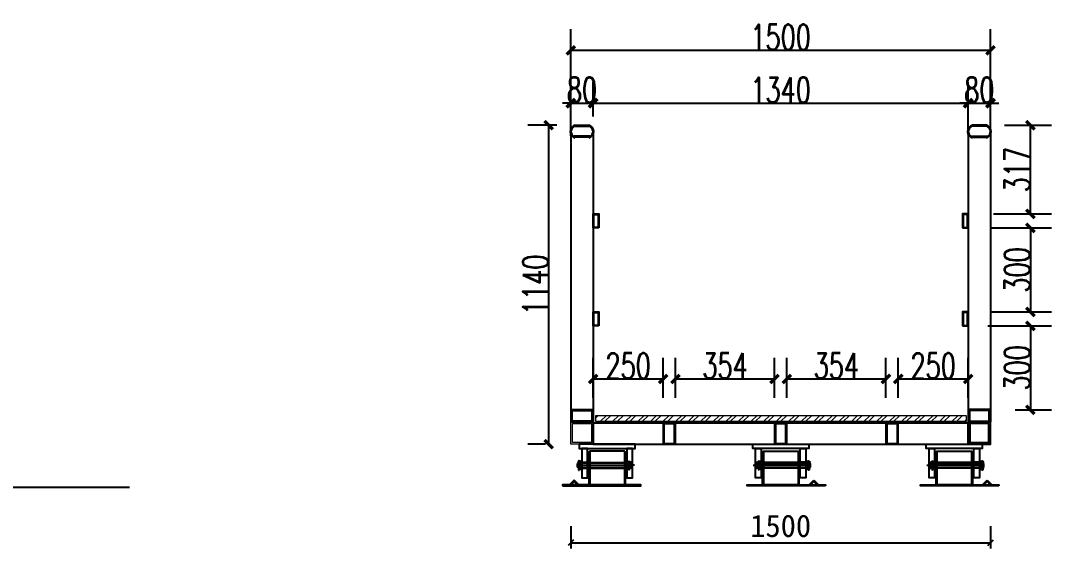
# Model space of a CAD drawing. Header units: millimetres. Extents: x -1612139 to -1305911, y 1295947 to 1536160.
# Drawn here: x -1569213 to -1565529, y 1302478 to 1304364 of the extents above; entities that cross this region are included whole.
import ezdxf

# ---------------------------------------------------------------- set-up
doc = ezdxf.new("R2010")
doc.units = ezdxf.units.MM
doc.header["$LTSCALE"] = 1000
doc.linetypes.add('CENTER2', pattern=[28.575, 19.05, -3.175, 3.175, -3.175])
doc.linetypes.add('DASHED2', pattern=[0.375, 0.25, -0.125])
doc.layers.get('0').update_dxf_attribs({"linetype": 'CONTINUOUS'})
doc.layers.get('DEFPOINTS').update_dxf_attribs({"linetype": 'CONTINUOUS'})
doc.styles.get("Standard").update_dxf_attribs({"font": 'simplex.shx', "width": 0.7, "bigfont": 'gbcbig.shx'})
doc.styles.add('宋体', font='')
doc.styles.get('宋体').set_extended_font_data('NSimSun')
doc.dimstyles.new('20', dxfattribs={"dimscale": 20, "dimtxt": 4, "dimasz": 1, "dimexe": 1, "dimexo": 3, "dimgap": 1, "dimtad": 1, "dimdec": 0, "dimzin": 0, "dimdsep": 46, "dimtxsty": '宋体', "dimblk": 'OBLIQUE', "dimcen": 0, "dimclrd": 256, "dimclre": 256, "dimclrt": 256, "dimadec": 0, "dimazin": 0, "dimtfac": 1, "dimtdec": 0, "dimtix": 1, "dimtmove": 2, "dimatfit": 3, "dimldrblk": 'OBLIQUE', "dimfxl": 3, "dimfxlon": 1, "dimtolj": 1, "dimtzin": 0, "dimarcsym": 0})
doc.dimstyles.new('W__30', dxfattribs={"dimtxt": 90, "dimasz": 30, "dimexe": 75, "dimexo": 90, "dimgap": 2, "dimtad": 1, "dimdec": 0, "dimzin": 0, "dimdsep": 46, "dimtxsty": 'Standard', "dimblk": 'ARCHTICK', "dimcen": 0.09, "dimclrd": 1, "dimclre": 1, "dimclrt": 2, "dimadec": 0, "dimazin": 0, "dimtfac": 1, "dimtdec": 0, "dimtix": 1, "dimtmove": 2, "dimatfit": 3, "dimldrblk": 'ARCHTICK', "dimfxl": 1, "dimtolj": 1, "dimtzin": 0, "dimarcsym": 0})

# ---------------------------------------------------------------- blocks, each defined once
blk = doc.blocks.new('_Oblique')
at = {"color": 0, "linetype": 'ByBlock', "lineweight": -2}
blk.add_line((-0.5, -0.5), (0.5, 0.5), dxfattribs=at)
blk = doc.blocks.new('*D85')
at = {"lineweight": -2, "transparency": 16777216}
for p, q in [((-1567246.5, 1302558.1), (-1567246.5, 1302478.1)), ((-1565746.5, 1302558.1), (-1565746.5, 1302478.1)), ((-1567246.5, 1302498.1), (-1565746.5, 1302498.1))]:
    blk.add_line(p, q, dxfattribs=at)
at = {"layer": 'DEFPOINTS', "color": 0, "transparency": 16777216}
for p in [(-1567246.5, 1302850.2), (-1565746.5, 1302850.2), (-1565746.5, 1302498.1)]:
    blk.add_point(p, dxfattribs=at)
at = {"lineweight": -2, "transparency": 16777216, "xscale": 20, "yscale": 20, "zscale": 20, "rotation": 180}
blk.add_blockref('_Oblique', (-1567246.5, 1302498.1), dxfattribs=at)
at = {"lineweight": -2, "transparency": 16777216, "xscale": 20, "yscale": 20, "zscale": 20}
blk.add_blockref('_Oblique', (-1565746.5, 1302498.1), dxfattribs=at)
at = {"transparency": 16777216, "insert": (-1566496.5, 1302558.1), "char_height": 80, "attachment_point": 5, "style": '宋体'}
blk.add_mtext('\\A1;1500', dxfattribs=at)
blk = doc.blocks.new('*U21')
at = {"color": 8, "linetype": 'Continuous'}
for p, q in [((-1.3, 2.4), (-2.7, 1.2)), ((0, 1.9), (0, -1.9)), ((-1.3, -2.4), (-2.7, -1.2))]:
    blk.add_line(p, q, dxfattribs=at)
at = {"color": 7, "linetype": 'Continuous'}
for p, q in [((24, 1.9), (0, 1.9)), ((0, 0), (25.6, 0)), ((24, 1.9), (24, 0)), ((25.6, -1.9), (25.6, 0)), ((0, -1.9), (25.6, -1.9))]:
    blk.add_line(p, q, dxfattribs=at)
for centre, radius, start, end in [((-4.1, 0), 3.7, 41.3178, 318.6822), ((-4.1, 0), 1.85, 41.3178, 318.6822), ((0, 3.6), 3.59, 221.3178, 270), ((0, -3.6), 3.59, 90, 138.6822), ((0, 3.6), 1.74, 221.3178, 270), ((0, -3.6), 1.74, 90, 138.6822)]:
    blk.add_arc(centre, radius, start, end, dxfattribs=at)
blk = doc.blocks.new('*U32')
blk.add_lwpolyline([(-15, 0), (-15, 3), (15, 3), (15, 0)], close=True)
blk = doc.blocks.new('34')
for p, q in [((-1428267.1, 1516598.3), (-1428267.1, 1516478.3)), ((-1428143.1, 1516598.3), (-1428143.1, 1516478.3)), ((-1428286.1, 1516556.3), (-1428289.1, 1516554.6)), ((-1428289.1, 1516542), (-1428289.1, 1516554.6)), ((-1428286.1, 1516540.3), (-1428289.1, 1516542)), ((-1428286.1, 1516556.3), (-1428102.1, 1516556.3)), ((-1428286.1, 1516556.3), (-1428286.1, 1516540.3)), ((-1428102.1, 1516540.3), (-1428286.1, 1516540.3)), ((-1428102.1, 1516556.3), (-1428099.1, 1516554.6)), ((-1428102.1, 1516556.3), (-1428102.1, 1516540.3)), ((-1428102.1, 1516540.3), (-1428099.1, 1516542))]:
    blk.add_line(p, q)
at = {"color": 3, "linetype": 'CENTER2'}
for p, q in [((-1428303, 1516548.3), (-1428267.2, 1516548.3)), ((-1428134.7, 1516548.3), (-1428275.6, 1516548.3)), ((-1428107.2, 1516548.3), (-1428143, 1516548.3))]:
    blk.add_line(p, q, dxfattribs=at)
at = {"linetype": 'DASHED2'}
for p, q in [((-1428295.1, 1516559.3), (-1428275.1, 1516559.3)), ((-1428295.1, 1516537.3), (-1428275.1, 1516537.3)), ((-1428140.1, 1516558.4), (-1428270.1, 1516558.4)), ((-1428140.1, 1516538.2), (-1428270.1, 1516538.2)), ((-1428115.1, 1516559.3), (-1428135.1, 1516559.3)), ((-1428115.1, 1516537.3), (-1428135.1, 1516537.3))]:
    blk.add_line(p, q, dxfattribs=at)
at = {"color": 8, "linetype": 'Continuous', "lineweight": 15}
for p, q in [((-1428285.6, 1516557.6), (-1428284.4, 1516559)), ((-1428281.3, 1516556.3), (-1428285, 1516556.3)), ((-1428280.7, 1516557.6), (-1428281.9, 1516559))]:
    blk.add_line(p, q, dxfattribs=at)
at = {"color": 7, "linetype": 'Continuous', "lineweight": 15}
for p, q in [((-1428285, 1516556.3), (-1428285, 1516530.7)), ((-1428283.1, 1516556.3), (-1428283.1, 1516530.7)), ((-1428281.3, 1516532.3), (-1428281.3, 1516556.3)), ((-1428285, 1516530.7), (-1428283.1, 1516530.7)), ((-1428281.3, 1516532.3), (-1428283.1, 1516532.3))]:
    blk.add_line(p, q, dxfattribs=at)
for points in [[(-1428305.1, 1516623.3), (-1428105.1, 1516623.3), (-1428105.1, 1516608.3), (-1428305.1, 1516608.3)], [(-1428295.1, 1516608.3), (-1428275.1, 1516608.3), (-1428275.1, 1516503.3), (-1428295.1, 1516503.3)], [(-1428143.1, 1516478.3), (-1428267.1, 1516478.3), (-1428270.1, 1516481.3), (-1428270.1, 1516595.3), (-1428267.1, 1516598.3), (-1428143.1, 1516598.3), (-1428140.1, 1516595.3), (-1428140.1, 1516481.3)], [(-1428135.1, 1516608.3), (-1428115.1, 1516608.3), (-1428115.1, 1516503.3), (-1428135.1, 1516503.3)], [(-1428275.1, 1516533.3), (-1428278.1, 1516533.3), (-1428278.1, 1516563.3), (-1428275.1, 1516563.3)], [(-1428271.1, 1516533.3), (-1428274.1, 1516533.3), (-1428274.1, 1516563.3), (-1428271.1, 1516563.3)], [(-1428045, 1516474.3), (-1428325, 1516474.3), (-1428325, 1516478.3), (-1428045, 1516478.3)], [(-1428087, 1516494.6), (-1428072.9, 1516480.4), (-1428075, 1516478.3), (-1428087, 1516490.3), (-1428099.1, 1516478.3), (-1428101.2, 1516480.4)]]:
    blk.add_lwpolyline(points, close=True)
blk.add_lwpolyline([(-1428099.1, 1516542), (-1428099.1, 1516554.6)])
for centre in [(-1428283.1, 1516548.3), (-1428105.1, 1516548.3)]:
    blk.add_circle(centre, 2)
for centre, radius, start, end in [((-1428283.1, 1516560.4), 3.7, 311.3178, 228.6822), ((-1428286.7, 1516556.3), 1.74, 0, 48.6822), ((-1428283.1, 1516560.4), 1.85, 311.3178, 228.6822), ((-1428286.7, 1516556.3), 3.59, 0, 48.6822), ((-1428279.5, 1516556.3), 3.59, 131.3178, 180), ((-1428279.5, 1516556.3), 1.74, 131.3178, 180)]:
    blk.add_arc(centre, radius, start, end, dxfattribs=at)
at = {"xscale": -1}
for name, p, rotation in [('*U32', (-1428140.1, 1516548.3), 270), ('*U32', (-1428114.1, 1516548.3), 270), ('*U21', (-1428105.1, 1516556.3), 90)]:
    blk.add_blockref(name, p, dxfattribs=dict(at, rotation=rotation))
blk = doc.blocks.new('_ARCHTICK')
at = {"color": 0, "linetype": 'ByBlock', "const_width": 0.4}
blk.add_lwpolyline([(-0.5, -0.5), (0.5, 0.5)], dxfattribs=at)
blk = doc.blocks.new('*D58')
at = {"color": 1, "lineweight": -2, "transparency": 16777216}
for p, q in [((-1567246.5, 1304021.7), (-1567246.5, 1304144.2)), ((-1567166.5, 1304021.7), (-1567166.5, 1304144.2)), ((-1567246.5, 1304069.2), (-1567276.5, 1304069.2)), ((-1567246.5, 1304069.2), (-1567166.5, 1304069.2)), ((-1567166.5, 1304069.2), (-1567136.5, 1304069.2))]:
    blk.add_line(p, q, dxfattribs=at)
at = {"layer": 'DEFPOINTS', "color": 0, "transparency": 16777216}
for p in [(-1567166.5, 1304069.2), (-1567246.5, 1303931.7), (-1567166.5, 1303931.7)]:
    blk.add_point(p, dxfattribs=at)
at = {"color": 1, "lineweight": -2, "transparency": 16777216, "xscale": 30, "yscale": 30, "zscale": 30}
blk.add_blockref('_ARCHTICK', (-1567246.5, 1304069.2), dxfattribs=at)
at = {"color": 1, "lineweight": -2, "transparency": 16777216, "xscale": 30, "yscale": 30, "zscale": 30, "rotation": 180}
blk.add_blockref('_ARCHTICK', (-1567166.5, 1304069.2), dxfattribs=at)
at = {"color": 2, "transparency": 16777216, "insert": (-1567206.5, 1304116.2), "char_height": 90, "attachment_point": 5}
blk.add_mtext('\\A1;80', dxfattribs=at)
blk = doc.blocks.new('*D59')
at = {"color": 1, "lineweight": -2, "transparency": 16777216}
for p, q in [((-1565826.5, 1303956.9), (-1565826.5, 1304144.2)), ((-1565746.5, 1303956.9), (-1565746.5, 1304144.2)), ((-1565826.5, 1304069.2), (-1565856.5, 1304069.2)), ((-1565826.5, 1304069.2), (-1565746.5, 1304069.2)), ((-1565746.5, 1304069.2), (-1565716.5, 1304069.2))]:
    blk.add_line(p, q, dxfattribs=at)
at = {"layer": 'DEFPOINTS', "color": 0, "transparency": 16777216}
for p in [(-1565746.5, 1304069.2), (-1565826.5, 1303866.9), (-1565746.5, 1303866.9)]:
    blk.add_point(p, dxfattribs=at)
at = {"color": 1, "lineweight": -2, "transparency": 16777216, "xscale": 30, "yscale": 30, "zscale": 30}
blk.add_blockref('_ARCHTICK', (-1565826.5, 1304069.2), dxfattribs=at)
at = {"color": 1, "lineweight": -2, "transparency": 16777216, "xscale": 30, "yscale": 30, "zscale": 30, "rotation": 180}
blk.add_blockref('_ARCHTICK', (-1565746.5, 1304069.2), dxfattribs=at)
at = {"color": 2, "transparency": 16777216, "insert": (-1565786.5, 1304116.2), "char_height": 90, "attachment_point": 5}
blk.add_mtext('\\A1;80', dxfattribs=at)
blk = doc.blocks.new('*D60')
at = {"color": 1, "lineweight": -2, "transparency": 16777216}
for p, q in [((-1567166.5, 1304021.7), (-1567166.5, 1304144.2)), ((-1565826.5, 1304021.7), (-1565826.5, 1304144.2)), ((-1567166.5, 1304069.2), (-1565826.5, 1304069.2))]:
    blk.add_line(p, q, dxfattribs=at)
at = {"layer": 'DEFPOINTS', "color": 0, "transparency": 16777216}
for p in [(-1565826.5, 1304069.2), (-1567166.5, 1303931.7), (-1565826.5, 1303931.7)]:
    blk.add_point(p, dxfattribs=at)
at = {"color": 1, "lineweight": -2, "transparency": 16777216, "xscale": 30, "yscale": 30, "zscale": 30, "rotation": 180}
blk.add_blockref('_ARCHTICK', (-1567166.5, 1304069.2), dxfattribs=at)
at = {"color": 1, "lineweight": -2, "transparency": 16777216, "xscale": 30, "yscale": 30, "zscale": 30}
blk.add_blockref('_ARCHTICK', (-1565826.5, 1304069.2), dxfattribs=at)
at = {"color": 2, "transparency": 16777216, "insert": (-1566496.5, 1304116.2), "char_height": 90, "attachment_point": 5}
blk.add_mtext('\\A1;1340', dxfattribs=at)
blk = doc.blocks.new('*D61')
at = {"color": 1, "lineweight": -2, "transparency": 16777216}
for p, q in [((-1567246.5, 1303952.8), (-1567246.5, 1304333.1)), ((-1565746.5, 1303952.8), (-1565746.5, 1304333.1)), ((-1567246.5, 1304258.1), (-1565746.5, 1304258.1))]:
    blk.add_line(p, q, dxfattribs=at)
at = {"layer": 'DEFPOINTS', "color": 0, "transparency": 16777216}
for p in [(-1565746.5, 1304258.1), (-1567246.5, 1303862.8), (-1565746.5, 1303862.8)]:
    blk.add_point(p, dxfattribs=at)
at = {"color": 1, "lineweight": -2, "transparency": 16777216, "xscale": 30, "yscale": 30, "zscale": 30, "rotation": 180}
blk.add_blockref('_ARCHTICK', (-1567246.5, 1304258.1), dxfattribs=at)
at = {"color": 1, "lineweight": -2, "transparency": 16777216, "xscale": 30, "yscale": 30, "zscale": 30}
blk.add_blockref('_ARCHTICK', (-1565746.5, 1304258.1), dxfattribs=at)
at = {"color": 2, "transparency": 16777216, "insert": (-1566496.5, 1304305.1), "char_height": 90, "attachment_point": 5}
blk.add_mtext('\\A1;1500', dxfattribs=at)
blk = doc.blocks.new('*D62')
at = {"color": 1, "lineweight": -2, "transparency": 16777216}
for p, q in [((-1567296.5, 1303990.2), (-1567400.6, 1303990.2)), ((-1567325.6, 1302850.2), (-1567325.6, 1303990.2)), ((-1567336.5, 1302850.2), (-1567400.6, 1302850.2))]:
    blk.add_line(p, q, dxfattribs=at)
at = {"layer": 'DEFPOINTS', "color": 0, "transparency": 16777216}
for p in [(-1567325.6, 1303990.2), (-1567206.5, 1303990.2), (-1567246.5, 1302850.2)]:
    blk.add_point(p, dxfattribs=at)
at = {"color": 1, "lineweight": -2, "transparency": 16777216, "xscale": 30, "yscale": 30, "zscale": 30}
for p, rotation in [((-1567325.6, 1303990.2), 90), ((-1567325.6, 1302850.2), 270)]:
    blk.add_blockref('_ARCHTICK', p, dxfattribs=dict(at, rotation=rotation))
at = {"color": 2, "transparency": 16777216, "insert": (-1567372.6, 1303420.2), "char_height": 90, "attachment_point": 5, "rotation": 90}
blk.add_mtext('\\A1;1140', dxfattribs=at)
blk = doc.blocks.new('*D63')
at = {"color": 1, "lineweight": -2, "transparency": 16777216}
for p, q in [((-1565696.5, 1303990.2), (-1565529.1, 1303990.2)), ((-1565604.1, 1303673.2), (-1565604.1, 1303990.2)), ((-1565736.5, 1303673.2), (-1565529.1, 1303673.2))]:
    blk.add_line(p, q, dxfattribs=at)
at = {"layer": 'DEFPOINTS', "color": 0, "transparency": 16777216}
for p in [(-1565786.5, 1303990.2), (-1565604.1, 1303990.2), (-1565826.5, 1303673.2)]:
    blk.add_point(p, dxfattribs=at)
at = {"color": 1, "lineweight": -2, "transparency": 16777216, "xscale": 30, "yscale": 30, "zscale": 30}
for p, rotation in [((-1565604.1, 1303990.2), 90), ((-1565604.1, 1303673.2), 270)]:
    blk.add_blockref('_ARCHTICK', p, dxfattribs=dict(at, rotation=rotation))
at = {"color": 2, "transparency": 16777216, "insert": (-1565651.1, 1303831.7), "char_height": 90, "attachment_point": 5, "rotation": 90}
blk.add_mtext('\\A1;317', dxfattribs=at)
blk = doc.blocks.new('*D64')
at = {"color": 1, "lineweight": -2, "transparency": 16777216}
for p, q in [((-1565746.5, 1303623.2), (-1565529.1, 1303623.2)), ((-1565604.1, 1303623.2), (-1565604.1, 1303323.2)), ((-1565746.5, 1303323.2), (-1565529.1, 1303323.2))]:
    blk.add_line(p, q, dxfattribs=at)
at = {"layer": 'DEFPOINTS', "color": 0, "transparency": 16777216}
for p in [(-1565836.5, 1303623.2), (-1565836.5, 1303323.2), (-1565604.1, 1303323.2)]:
    blk.add_point(p, dxfattribs=at)
at = {"color": 1, "lineweight": -2, "transparency": 16777216, "xscale": 30, "yscale": 30, "zscale": 30}
for p, rotation in [((-1565604.1, 1303623.2), 90), ((-1565604.1, 1303323.2), 270)]:
    blk.add_blockref('_ARCHTICK', p, dxfattribs=dict(at, rotation=rotation))
at = {"color": 2, "transparency": 16777216, "insert": (-1565651.1, 1303473.2), "char_height": 90, "attachment_point": 5, "rotation": 90}
blk.add_mtext('\\A1;300', dxfattribs=at)
blk = doc.blocks.new('*D36')
at = {"color": 1, "lineweight": -2, "transparency": 16777216}
for p, q in [((-1565756.5, 1303273.2), (-1565529.1, 1303273.2)), ((-1565604.1, 1303273.2), (-1565604.1, 1302973.2)), ((-1565658.6, 1302973.2), (-1565529.1, 1302973.2))]:
    blk.add_line(p, q, dxfattribs=at)
at = {"layer": 'DEFPOINTS', "color": 0, "transparency": 16777216}
for p in [(-1565846.5, 1303273.2), (-1565748.6, 1302973.2), (-1565604.1, 1302973.2)]:
    blk.add_point(p, dxfattribs=at)
at = {"color": 1, "lineweight": -2, "transparency": 16777216, "xscale": 30, "yscale": 30, "zscale": 30}
for p, rotation in [((-1565604.1, 1303273.2), 90), ((-1565604.1, 1302973.2), 270)]:
    blk.add_blockref('_ARCHTICK', p, dxfattribs=dict(at, rotation=rotation))
at = {"color": 2, "transparency": 16777216, "insert": (-1565651.1, 1303123.2), "char_height": 90, "attachment_point": 5, "rotation": 90}
blk.add_mtext('\\A1;300', dxfattribs=at)
blk = doc.blocks.new('*D65')
at = {"color": 1, "lineweight": -2, "transparency": 16777216}
for p, q in [((-1567166.5, 1303016.2), (-1567166.5, 1303158.7)), ((-1566916.5, 1303016.2), (-1566916.5, 1303158.7)), ((-1567166.5, 1303083.7), (-1566916.5, 1303083.7))]:
    blk.add_line(p, q, dxfattribs=at)
at = {"layer": 'DEFPOINTS', "color": 0, "transparency": 16777216}
for p in [(-1566916.5, 1303083.7), (-1567166.5, 1302926.2), (-1566916.5, 1302926.2)]:
    blk.add_point(p, dxfattribs=at)
at = {"color": 1, "lineweight": -2, "transparency": 16777216, "xscale": 30, "yscale": 30, "zscale": 30, "rotation": 180}
blk.add_blockref('_ARCHTICK', (-1567166.5, 1303083.7), dxfattribs=at)
at = {"color": 1, "lineweight": -2, "transparency": 16777216, "xscale": 30, "yscale": 30, "zscale": 30}
blk.add_blockref('_ARCHTICK', (-1566916.5, 1303083.7), dxfattribs=at)
at = {"color": 2, "transparency": 16777216, "insert": (-1567041.5, 1303130.7), "char_height": 90, "attachment_point": 5}
blk.add_mtext('\\A1;250', dxfattribs=at)
blk = doc.blocks.new('*D66')
at = {"color": 1, "lineweight": -2, "transparency": 16777216}
for p, q in [((-1566872.5, 1303016.2), (-1566872.5, 1303158.7)), ((-1566518.5, 1303016.2), (-1566518.5, 1303158.7)), ((-1566872.5, 1303083.7), (-1566518.5, 1303083.7))]:
    blk.add_line(p, q, dxfattribs=at)
at = {"layer": 'DEFPOINTS', "color": 0, "transparency": 16777216}
for p in [(-1566518.5, 1303083.7), (-1566872.5, 1302926.2), (-1566518.5, 1302926.2)]:
    blk.add_point(p, dxfattribs=at)
at = {"color": 1, "lineweight": -2, "transparency": 16777216, "xscale": 30, "yscale": 30, "zscale": 30, "rotation": 180}
blk.add_blockref('_ARCHTICK', (-1566872.5, 1303083.7), dxfattribs=at)
at = {"color": 1, "lineweight": -2, "transparency": 16777216, "xscale": 30, "yscale": 30, "zscale": 30}
blk.add_blockref('_ARCHTICK', (-1566518.5, 1303083.7), dxfattribs=at)
at = {"color": 2, "transparency": 16777216, "insert": (-1566695.5, 1303130.7), "char_height": 90, "attachment_point": 5}
blk.add_mtext('\\A1;354', dxfattribs=at)
blk = doc.blocks.new('*D67')
at = {"color": 1, "lineweight": -2, "transparency": 16777216}
for p, q in [((-1566474.5, 1303016.2), (-1566474.5, 1303158.7)), ((-1566120.5, 1303016.2), (-1566120.5, 1303158.7)), ((-1566474.5, 1303083.7), (-1566120.5, 1303083.7))]:
    blk.add_line(p, q, dxfattribs=at)
at = {"layer": 'DEFPOINTS', "color": 0, "transparency": 16777216}
for p in [(-1566120.5, 1303083.7), (-1566474.5, 1302926.2), (-1566120.5, 1302926.2)]:
    blk.add_point(p, dxfattribs=at)
at = {"color": 1, "lineweight": -2, "transparency": 16777216, "xscale": 30, "yscale": 30, "zscale": 30, "rotation": 180}
blk.add_blockref('_ARCHTICK', (-1566474.5, 1303083.7), dxfattribs=at)
at = {"color": 1, "lineweight": -2, "transparency": 16777216, "xscale": 30, "yscale": 30, "zscale": 30}
blk.add_blockref('_ARCHTICK', (-1566120.5, 1303083.7), dxfattribs=at)
at = {"color": 2, "transparency": 16777216, "insert": (-1566297.5, 1303130.7), "char_height": 90, "attachment_point": 5}
blk.add_mtext('\\A1;354', dxfattribs=at)
blk = doc.blocks.new('*D68')
at = {"color": 1, "lineweight": -2, "transparency": 16777216}
for p, q in [((-1566076.5, 1303016.2), (-1566076.5, 1303158.7)), ((-1565826.5, 1303016.2), (-1565826.5, 1303158.7)), ((-1566076.5, 1303083.7), (-1565826.5, 1303083.7))]:
    blk.add_line(p, q, dxfattribs=at)
at = {"layer": 'DEFPOINTS', "color": 0, "transparency": 16777216}
for p in [(-1565826.5, 1303083.7), (-1566076.5, 1302926.2), (-1565826.5, 1302926.2)]:
    blk.add_point(p, dxfattribs=at)
at = {"color": 1, "lineweight": -2, "transparency": 16777216, "xscale": 30, "yscale": 30, "zscale": 30, "rotation": 180}
blk.add_blockref('_ARCHTICK', (-1566076.5, 1303083.7), dxfattribs=at)
at = {"color": 1, "lineweight": -2, "transparency": 16777216, "xscale": 30, "yscale": 30, "zscale": 30}
blk.add_blockref('_ARCHTICK', (-1565826.5, 1303083.7), dxfattribs=at)
at = {"color": 2, "transparency": 16777216, "insert": (-1565951.5, 1303130.7), "char_height": 90, "attachment_point": 5}
blk.add_mtext('\\A1;250', dxfattribs=at)

msp = doc.modelspace()

# ---------------------------------------------------------------- hatches: boundary and pattern name
at = {"lineweight": 5}
h = msp.add_hatch(dxfattribs=at)
h.set_pattern_fill('STEEL', color=31, scale=20)
h.set_pattern_definition([(45, (-138171.33, -213773.107), (-22.4506403, 22.4506403), []), (45, (-138171.33, -213757.232), (-22.4506403, 22.4506403), [])])
h.paths.add_polyline_path([(-1565832.3, 1302932.2), (-1565832.3, 1302952.2), (-1567158.5, 1302952.2), (-1567158.5, 1302932.2)])

# ---------------------------------------------------------------- linework, layer by layer
for p, q in [((-1567246.5, 1303957.2), (-1567246.5, 1302930.2)), ((-1567166.5, 1303957.2), (-1567166.5, 1302930.2)), ((-1565826.5, 1303957.2), (-1565826.5, 1302930.2)), ((-1565746.5, 1303957.2), (-1565746.5, 1302930.2)), ((-1567246.5, 1302930.2), (-1567166.5, 1302930.2))]:
    msp.add_line(p, q)
at = {"color": 0}
for p, q in [((-1567231.5, 1303990.2), (-1567181.5, 1303990.2)), ((-1565761.5, 1303990.2), (-1565811.5, 1303990.2)), ((-1567234.5, 1303949.4), (-1567234.5, 1303951.2)), ((-1567231.5, 1303945.2), (-1567231.5, 1303948.2)), ((-1567181.5, 1303945.2), (-1567181.5, 1303948.2)), ((-1567178.5, 1303949.4), (-1567178.5, 1303951.2)), ((-1565814.5, 1303949.4), (-1565814.5, 1303951.2)), ((-1565811.5, 1303945.2), (-1565811.5, 1303948.2)), ((-1565761.5, 1303945.2), (-1565761.5, 1303948.2)), ((-1565758.5, 1303949.4), (-1565758.5, 1303951.2))]:
    msp.add_line(p, q, dxfattribs=at)
for points in [[(-1567231.5, 1303990.2), (-1567181.5, 1303990.2)], [(-1567231.5, 1303987.2), (-1567181.5, 1303987.2)], [(-1565761.5, 1303990.2), (-1565811.5, 1303990.2)], [(-1565761.5, 1303987.2), (-1565811.5, 1303987.2)], [(-1567178.5, 1303951.2), (-1567234.5, 1303951.2)], [(-1567181.5, 1303948.2), (-1567231.5, 1303948.2)], [(-1565814.5, 1303951.2), (-1565758.5, 1303951.2)], [(-1565811.5, 1303948.2), (-1565761.5, 1303948.2)]]:
    msp.add_lwpolyline(points, dxfattribs=at)
at = {"color": 4}
for points in [[(-1567146.5, 1303623.2), (-1567166.5, 1303623.2), (-1567166.5, 1303673.2), (-1567146.5, 1303673.2)], [(-1567148.5, 1303625.2), (-1567164.5, 1303625.2), (-1567164.5, 1303671.2), (-1567148.5, 1303671.2)], [(-1565846.5, 1303623.2), (-1565826.5, 1303623.2), (-1565826.5, 1303673.2), (-1565846.5, 1303673.2)], [(-1565844.5, 1303625.2), (-1565828.5, 1303625.2), (-1565828.5, 1303671.2), (-1565844.5, 1303671.2)], [(-1567146.5, 1303273.2), (-1567166.5, 1303273.2), (-1567166.5, 1303323.2), (-1567146.5, 1303323.2)], [(-1567148.5, 1303275.2), (-1567164.5, 1303275.2), (-1567164.5, 1303321.2), (-1567148.5, 1303321.2)], [(-1565846.5, 1303273.2), (-1565826.5, 1303273.2), (-1565826.5, 1303323.2), (-1565846.5, 1303323.2)], [(-1565844.5, 1303275.2), (-1565828.5, 1303275.2), (-1565828.5, 1303321.2), (-1565844.5, 1303321.2)], [(-1567168.3, 1302930.2), (-1567244.3, 1302930.2), (-1567244.3, 1302974.2), (-1567168.3, 1302974.2)], [(-1567168.3, 1302930.2), (-1567244.3, 1302930.2), (-1567244.3, 1302974.2), (-1567168.3, 1302974.2)], [(-1567171.3, 1302933.2), (-1567241.3, 1302933.2), (-1567241.3, 1302971.2), (-1567171.3, 1302971.2)], [(-1567171.3, 1302933.2), (-1567241.3, 1302933.2), (-1567241.3, 1302971.2), (-1567171.3, 1302971.2)], [(-1565824.6, 1302930.2), (-1565748.6, 1302930.2), (-1565748.6, 1302974.2), (-1565824.6, 1302974.2)], [(-1565821.6, 1302933.2), (-1565751.6, 1302933.2), (-1565751.6, 1302971.2), (-1565821.6, 1302971.2)]]:
    msp.add_lwpolyline(points, close=True, dxfattribs=at)
at = {"color": 3, "lineweight": 5}
for points in [[(-1567246.5, 1302930.2), (-1567166.5, 1302930.2), (-1567166.5, 1302850.2), (-1567246.5, 1302850.2)], [(-1567240.5, 1302924.2), (-1567172.5, 1302924.2), (-1567172.5, 1302856.2), (-1567240.5, 1302856.2)]]:
    msp.add_lwpolyline(points, close=True, dxfattribs=at)
for points in [[(-1565826.5, 1302926.2), (-1567166.5, 1302926.2), (-1567166.5, 1302850.2), (-1565826.5, 1302850.2)], [(-1566916.5, 1302850.2), (-1566872.5, 1302850.2), (-1566872.5, 1302926.2), (-1566916.5, 1302926.2)], [(-1566518.5, 1302850.2), (-1566474.5, 1302850.2), (-1566474.5, 1302926.2), (-1566518.5, 1302926.2)], [(-1566120.5, 1302850.2), (-1566076.5, 1302850.2), (-1566076.5, 1302926.2), (-1566120.5, 1302926.2)], [(-1566913.5, 1302853.2), (-1566875.5, 1302853.2), (-1566875.5, 1302923.2), (-1566913.5, 1302923.2)], [(-1566515.5, 1302853.2), (-1566477.5, 1302853.2), (-1566477.5, 1302923.2), (-1566515.5, 1302923.2)], [(-1566117.5, 1302853.2), (-1566079.5, 1302853.2), (-1566079.5, 1302923.2), (-1566117.5, 1302923.2)]]:
    msp.add_lwpolyline(points, close=True)
at = {"color": 31, "lineweight": 5}
msp.add_lwpolyline([(-1567158.5, 1302932.2), (-1565832.3, 1302932.2), (-1565832.3, 1302952.2), (-1567158.5, 1302952.2)], close=True, dxfattribs=at)
at = {"color": 3}
for points in [[(-1565746.5, 1302930.2), (-1565826.5, 1302930.2), (-1565826.5, 1302850.2), (-1565746.5, 1302850.2)], [(-1565752.5, 1302924.2), (-1565820.5, 1302924.2), (-1565820.5, 1302856.2), (-1565752.5, 1302856.2)]]:
    msp.add_lwpolyline(points, close=True, dxfattribs=at)
msp.add_lwpolyline([(-1569614.6, 1302696.7), (-1568823.4, 1302696.7)])
at = {"color": 0}
for centre, radius, start, end in [((-1567225.8, 1303967.7), 23.2, 104.25, 255.75), ((-1567225.6, 1303967.7), 20.4, 106.7318, 244.2004), ((-1567187.2, 1303967.7), 23.2, 284.25, 75.75), ((-1567187.3, 1303967.7), 20.4, 295.7996, 73.2682), ((-1565805.8, 1303967.7), 23.2, 104.25, 255.75), ((-1565805.6, 1303967.7), 20.4, 106.7318, 244.2004), ((-1565767.2, 1303967.7), 23.2, 284.25, 75.75), ((-1565767.3, 1303967.7), 20.4, 295.7996, 73.2682)]:
    msp.add_arc(centre, radius, start, end, dxfattribs=at)

# ---------------------------------------------------------------- block references
at = {"xscale": -1}
msp.add_blockref('34', (-2995321.6, -213773.1), dxfattribs=at)
for p in [(-138291.3, -213773.1), (-137671.3, -213773.1)]:
    msp.add_blockref('34', p)

# ---------------------------------------------------------------- dimensions: what is measured, and where the dimension line sits
for base, p1, p2, dimstyle, picture, middle in [((-1565746.5, 1304258.1), (-1567246.5, 1303862.8), (-1565746.5, 1303862.8), 'W__30', '*D61', (-1566496.5, 1304305.1)), ((-1567166.5, 1304069.2), (-1567246.5, 1303931.7), (-1567166.5, 1303931.7), 'W__30', '*D58', (-1567206.5, 1304116.2)), ((-1565826.5, 1304069.2), (-1567166.5, 1303931.7), (-1565826.5, 1303931.7), 'W__30', '*D60', (-1566496.5, 1304116.2)), ((-1565746.5, 1304069.2), (-1565826.5, 1303866.9), (-1565746.5, 1303866.9), 'W__30', '*D59', (-1565786.5, 1304116.2)), ((-1566916.5, 1303083.7), (-1567166.5, 1302926.2), (-1566916.5, 1302926.2), 'W__30', '*D65', (-1567041.5, 1303130.7)), ((-1566518.5, 1303083.7), (-1566872.5, 1302926.2), (-1566518.5, 1302926.2), 'W__30', '*D66', (-1566695.5, 1303130.7)), ((-1566120.5, 1303083.7), (-1566474.5, 1302926.2), (-1566120.5, 1302926.2), 'W__30', '*D67', (-1566297.5, 1303130.7)), ((-1565826.5, 1303083.7), (-1566076.5, 1302926.2), (-1565826.5, 1302926.2), 'W__30', '*D68', (-1565951.5, 1303130.7)), ((-1565746.5, 1302498.1), (-1567246.5, 1302850.2), (-1565746.5, 1302850.2), '20', '*D85', (-1566496.5, 1302558.1))]:
    dim = msp.add_linear_dim(base=base, p1=p1, p2=p2, dimstyle=dimstyle)
    dim.commit()
    dim.dimension.update_dxf_attribs({"geometry": picture, "text_midpoint": middle})
for base, p1, p2, picture, middle in [((-1567325.6, 1303990.2), (-1567246.5, 1302850.2), (-1567206.5, 1303990.2), '*D62', (-1567372.6, 1303420.2)), ((-1565604.1, 1303990.2), (-1565826.5, 1303673.2), (-1565786.5, 1303990.2), '*D63', (-1565651.1, 1303831.7)), ((-1565604.1, 1303323.2), (-1565836.5, 1303623.2), (-1565836.5, 1303323.2), '*D64', (-1565651.1, 1303473.2)), ((-1565604.1, 1302973.2), (-1565846.5, 1303273.2), (-1565748.6, 1302973.2), '*D36', (-1565651.1, 1303123.2))]:
    dim = msp.add_linear_dim(base=base, p1=p1, p2=p2, angle=90, dimstyle='W__30')
    dim.commit()
    dim.dimension.update_dxf_attribs({"geometry": picture, "text_midpoint": middle})

doc.saveas('drawing.dxf')
